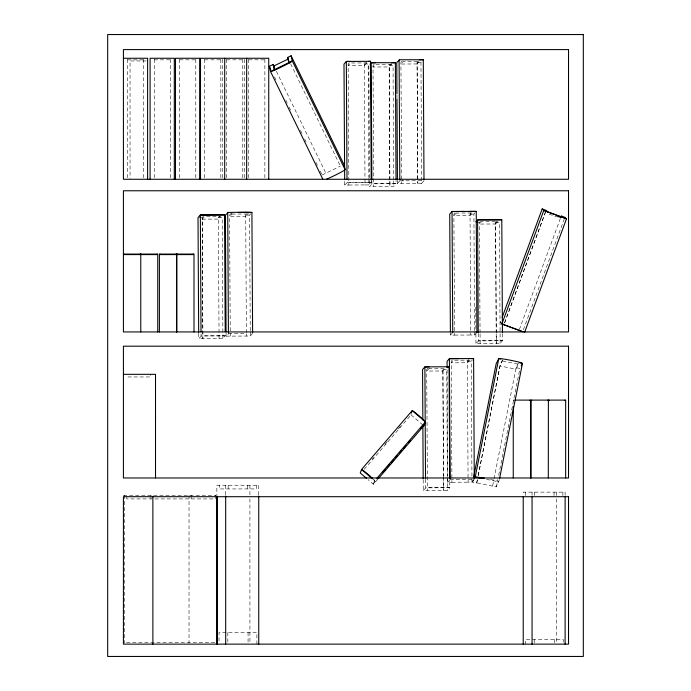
<?xml version="1.0" encoding="UTF-8"?>
<svg xmlns="http://www.w3.org/2000/svg" width="691" height="691" viewBox="0 0 691 691"><rect width="100%" height="100%" fill="white"/><g stroke="black" fill="none" stroke-linecap="round" stroke-linejoin="round"><path stroke-width="0.52" stroke-dasharray="3.46 2.59" d="M477.386 479.735L476.712 482.983L472.627 482.163L473.257 478.993M476.712 482.983L477.343 479.804M478.181 475.572L500.275 364.511L502.409 360.305M478.224 475.52L500.008 365.962L502.832 359.458M499.343 479.744L496.363 486.905L492.553 486.144L493.858 479.744M494.03 478.742L516.117 367.672L518.682 362.628M496.363 486.905L497.831 479.502M498.677 475.27L519.926 368.433L516.117 367.672M501.891 323.975L500.293 322.447L501.035 320.443M504.568 322.878L545.346 212.37M504.594 322.904L545.57 211.869M519.382 329.503L560.358 218.468M523.363 329.814L564.141 219.306M377.657 479.381L373.434 484.287L368.078 479.64M373.434 484.287L374.738 480.772L376.146 479.139M472.627 482.163L473.914 479.64M492.553 486.144L476.755 482.888M372.224 459.092L373.632 457.459M384.896 444.382L388.411 440.288M398.266 428.843L400.374 426.39M364.235 469.293L411.387 414.522L410.929 414.134M372.959 483.881L377.182 478.975M202.221 219.168L218.382 219.082L220.679 216.482L204.519 216.559L202.221 219.168L202.869 338.59L202.178 217.63L203.923 215.644M349.326 62.751L348.16 64.082L348.851 185.041L344.688 185.058L344.662 180.774M219.064 338.469L218.33 217.553L219.496 216.223M231.295 213.182L229.55 215.169L230.276 336.085M231.882 212.517L231.891 214.089L229.593 216.698L245.754 216.62L248.052 214.011L248.043 212.439M371.205 180.144L371.222 182.286L368.882 184.938L365.012 184.955L364.321 63.995L366.066 62.009M366.662 62.924L364.364 65.533L348.212 65.61L350.501 63.002L366.662 62.924L366.653 61.344M374.185 64.159L373.01 65.49L373.745 186.397M246.376 332.837L245.702 215.091L247.456 213.096M250.246 330.678L249.581 215.074L250.747 213.744M389.828 179.945L389.171 65.412L390.337 64.082M389.871 179.867L389.223 66.941L391.512 64.332L391.503 62.751M402.102 61.171L400.935 62.501L401.661 183.409M417.139 63.952L400.979 64.03L403.276 61.421L419.437 61.344L417.139 63.952L417.779 183.383L417.088 62.423L418.841 60.428M397.446 180.265L397.463 183.478L421.657 183.357L420.966 62.397L422.132 61.076M201.029 333.822L201.038 335.956L225.231 335.843L222.899 338.495L198.706 338.616L201.53 335.869L225.231 335.843L225.223 333.701M344.688 185.058L347.521 182.312L371.222 182.286L347.029 182.407L347.012 180.265M348.851 185.041L365.047 184.912M252.604 333.373L250.272 336.033L226.078 336.146L228.902 333.399M371.862 180.601L371.879 183.815L396.073 183.694L393.74 186.345L369.547 186.466L372.371 183.72L396.073 183.694L396.055 180.481M246.393 336.051L246.428 333.848M397.463 183.478L399.795 180.826L403.561 180.558M421.657 183.357L423.998 180.705L422.529 180.541M455.041 212.811L453.875 214.141L454.566 335.092L450.411 335.118L450.394 332.976M476.937 332.345L474.605 334.997L470.726 335.014L470.035 214.055L471.202 212.733M474.579 330.713L473.914 214.037L476.246 211.386M480.055 332.794L479.424 222.537L480.59 221.206M496.207 332.708L495.577 222.459L496.751 221.129M495.628 223.988L497.926 221.379L481.765 221.457L479.476 224.065L495.628 223.988L496.25 332.613M450.411 335.118L452.743 332.466M454.566 335.092L470.726 335.014M427.884 368.191L426.71 369.512L427.444 490.429M429.059 368.441L426.762 371.05L442.922 370.963L445.211 368.363L429.059 368.441L429.051 366.861M443.484 476.479L442.871 369.435L444.037 368.113M452.398 359.968L451.232 361.298L451.923 482.258L447.768 482.275L447.12 368.813M478.25 333.364L478.284 340.862L502.487 340.741L500.146 343.392L475.952 343.513L478.785 340.767L502.487 340.741L502.443 333.252M480.115 343.496L480.098 333.77M473.966 479.416L471.962 482.154L468.083 482.171L467.392 361.212L469.146 359.225M469.733 360.141L467.444 362.749L451.283 362.827L453.572 360.218L468.653 360.149M471.962 482.154L471.271 361.194L472.437 359.873M425.526 479.278L425.578 487.846L449.772 487.725L447.44 490.377L423.246 490.498L426.071 487.751L449.772 487.725L449.729 479.157M447.768 482.275L450.1 479.623L451.879 479.433M451.923 482.258L468.083 482.171M322.11 174.996L340.404 166.134M417.088 62.423L420.966 62.397M364.321 63.995L368.191 63.978L368.839 177.449M391.512 64.332L375.36 64.41L373.062 67.018L389.223 66.941M389.171 65.412L393.049 65.386L393.706 179.928M399.795 180.826L423.998 180.705M231.891 214.089L248.052 214.011M245.702 215.091L249.581 215.074M470.035 214.055L473.914 214.037M199.051 217.648L202.178 217.63M218.33 217.553L222.208 217.535L222.899 338.495M476.306 222.554L479.424 222.537M495.577 222.459L499.455 222.433L500.085 332.691M228.41 333.494L246.298 333.408M467.392 361.212L471.271 361.194M442.871 369.435L446.749 369.417L447.362 476.462M450.1 479.623L474.294 479.502M127.576 59.832L143.737 59.832M154.257 59.832L170.427 59.832M179.625 59.832L195.786 59.832M204.666 59.832L220.826 59.832M226.622 59.832L242.791 59.832M248.708 59.832L264.869 59.832M146.224 60.955L130.055 60.955L130.055 178.235M127.93 376.958L150.612 376.958L150.612 374.323M513.249 400.106L513.931 400.106M123.413 495.24L216.136 495.24M126.548 642.552L215.635 642.552M502.53 361.004L518.371 364.174L515.857 369.132L500.008 365.962M486.542 479.381L498.919 481.86A12.101 0.726 11.2 0 0 490.463 479.45M549.164 214.115L557.248 217.095M500.293 322.447L503.221 323.526M411.059 414.885L423.298 425.38M373.192 479.442L374.738 480.772A8.931 0.648 40.7 0 0 373.511 479.381M290.669 63.797L340.421 166.22M276.374 71.303L325.858 173.182M274.517 76.995L275.925 79.906M285.824 100.281L287.24 103.192M289.123 107.079L290.54 109.99M300.438 130.366L302.788 135.211M304.679 139.098L306.087 142.009M315.986 162.385L317.402 165.296M320.227 171.118L321.643 174.028M500.094 333.762L500.146 343.392M475.745 307.124L475.892 332.812M475.9 333.883L475.952 343.513M474.579 331.784L474.605 334.997M447.362 477.533L447.44 490.377M442.922 370.963L443.527 476.367M443.527 477.446L443.562 490.394L443.492 477.55M423.186 479.787L423.246 490.498M396.954 94.632L396.98 98.917M393.706 180.999L393.74 186.345M389.871 180.947L389.905 186.32L389.836 181.016M368.856 65.507L369.547 186.466M368.847 178.52L368.882 184.938M250.246 331.749L250.272 336.033M226.061 332.941L226.078 336.146M198.68 333.261L198.706 338.616M565.117 495.369L565.117 492.139L523.225 492.139L523.225 495.378M563.277 642.267L563.277 639.46L525.393 639.46L525.393 644.193M562.871 492.139L562.871 495.818M556.29 492.139L556.29 495.784M556.29 498.85L556.29 643.062M554.441 639.46L554.441 644.133M554.035 492.139L554.035 495.818M534.549 492.139L534.549 495.818M534.221 639.46L534.221 644.193M532.061 492.139L532.061 495.378M525.713 492.139L525.713 495.818M513.854 400.106L513.854 400.633M264.869 59.331L264.869 178.2M258.745 494.911L258.745 485.246L216.853 485.246L216.853 494.911M256.905 644.133L256.905 632.567L219.021 632.567L219.021 643.079M256.499 485.246L256.499 488.934L219.341 488.934L219.341 485.246M249.917 485.246L249.917 495.654M249.917 498.85L249.917 643.062M248.708 59.331L248.708 178.2M248.069 632.567L248.069 643.079M247.672 485.246L247.672 488.934M244.545 59.331L244.545 179.271M242.791 59.331L242.791 178.2M228.177 485.246L228.177 488.934M227.849 632.567L227.849 643.079M226.622 59.331L226.622 179.271M225.689 485.246L225.689 494.911M222.467 59.331L222.467 178.2M220.826 59.331L220.826 178.2M215.29 495.24L215.29 498.919L126.824 498.919L126.824 495.24M204.666 59.331L204.666 178.2M195.786 59.331L195.786 178.2M191.157 495.24L191.157 498.919M189.032 495.24L189.032 643.053M179.625 59.331L179.625 178.2M170.427 59.331L170.427 178.2M154.257 59.331L154.257 178.2M150.958 495.24L150.958 498.919M143.737 59.331L143.737 178.2M127.576 59.331L127.576 178.2M124.708 495.24L124.708 643.053M456.215 213.061L453.927 215.67L470.087 215.592L472.376 212.983L456.215 213.061M496.311 343.367L496.216 333.779L496.311 343.367"/><path stroke-width="1.04" d="M473.68 476.876L496.19 363.691L498.755 358.646A12.101 0.726 11.2 0 1 510.96 360.339A12.101 0.726 11.2 0 1 522.482 363.388L499.55 478.69M502.15 317.428L542.185 208.924L546.089 210.366L547.687 211.887M523.182 331.887L501.891 323.975L543.782 210.453L542.185 208.924M524.599 332.345L566.49 218.822L564.884 217.294L561.247 215.955L562.845 217.484M411.257 413.253L412.233 410.618A8.931 0.648 40.7 0 1 419.005 415.766A8.931 0.648 40.7 0 1 425.414 421.916L376.854 478.319M425.086 422.788L424.11 425.431L378.366 478.569M521.204 365.91L522.482 363.388M474.337 478.803L475.192 477.118L498.755 358.646L500.794 359.052M382.814 472.437L385.63 469.163M387.038 467.531L389.75 464.352M391.149 462.728L393.948 459.48M395.338 457.857L397.437 455.421M399.536 452.985L401.635 450.549M403.734 448.113L405.824 445.678M408.623 442.43L410.022 440.806M420.81 428.29L423.626 425.017M252.604 332.302L251.913 212.413L246.134 212.137L228.211 212.439L225.387 215.186L226.052 331.87M370.022 64.185L371.188 62.855L372.967 62.674L395.382 62.734L396.047 179.41M423.989 179.634L423.298 59.746L399.605 59.772L396.772 62.518L396.954 93.561M475.849 221.889L478.094 219.807L501.796 219.781L502.435 332.181M322.835 179.219L270.526 71.519L269.326 66.327L273.075 64.513L274.491 67.424M288.812 62.656L287.62 57.457L291.11 55.764L343.893 164.441L345.085 169.641A12.101 0.691 -25.9 0 1 338.512 173.536A12.101 0.691 -25.9 0 1 326.61 179.142M419.428 59.763L423.298 59.746M350.492 61.421L346.338 61.447L343.997 64.099L344.662 179.703M368.588 61.335L370.531 61.326L371.205 179.073M375.351 62.838L371.188 62.855L371.853 179.53M392.479 62.751L395.382 62.734M238.343 212.483L251.913 212.413M463.747 211.446L452.052 211.506L449.72 214.158L450.385 331.905M469.137 211.42L476.246 211.386L476.937 332.345M225.214 331.559L224.54 214.884L200.347 215.005L198.015 217.656L198.671 332.19M501.796 219.781L477.593 219.902L478.241 332.302M458.954 358.612L449.409 358.664L447.077 361.315L447.112 367.742M469.725 358.56L473.603 358.543L474.285 478.431M429.051 366.861L424.887 366.886L422.555 369.538L422.84 419.843M447.146 366.774L449.081 366.766L449.72 478.086M123.413 58.26L147.615 58.26L147.615 179.271M123.413 254.072L157.738 254.072L157.738 331.939M123.413 374.323L155.51 374.323L155.51 477.973M514.925 400.106L530.619 400.106L530.619 477.973M155.51 415.265L155.51 420.068M519.632 362.818L521.532 363.198M482.413 478.561L475.192 477.118A12.101 0.726 11.2 0 1 484.322 478.224M370.531 61.326L346.338 61.447L347.003 179.194M476.246 211.386L452.052 211.506L452.743 332.466M224.54 214.884L200.347 215.005L201.021 331.68M473.603 358.543L449.409 358.664L450.091 478.552M449.081 366.766L424.887 366.886L425.526 478.207M557.697 216.343L560.729 217.458M501.891 323.975L521.636 331.257M424.93 421.501L412.233 410.618L361.566 469.474L360.261 472.99L366.446 478.241M372.414 478.777L361.566 469.474A8.931 0.648 40.7 0 1 372.484 478.362M345.085 169.641L292.302 60.963L291.11 55.764M287.62 57.457L288.562 59.4M269.326 66.327L270.742 69.238M289.261 63.054L288.328 58.968L273.783 66.016L274.724 70.102M273.075 64.513L274.267 69.705M422.875 426.269L423.177 478.725M399.104 59.867L399.795 179.755M396.98 98.917L397.437 179.202M227.719 212.534L228.41 332.423M565.661 477.973L565.661 400.106L531.025 400.106L531.025 477.973M565.039 400.106L565.039 400.633M565.117 496.449L565.117 644.193M548.904 400.106L548.904 400.633M548.386 400.106L548.3 477.973M547.756 400.106L547.756 400.633M532.061 496.449L532.061 644.193M531.621 400.106L531.621 400.633M529.988 400.106L529.988 400.633M523.225 496.449L523.225 644.193M513.249 406.507L513.249 477.973M268.747 179.271L268.747 58.26L200.502 58.26L200.502 179.271M258.745 495.983L258.745 644.133M246.67 58.26L246.67 179.271M225.689 495.983L225.689 644.133M224.705 58.26L224.705 179.271M217.207 496.319L217.207 644.133M216.853 495.983L216.853 644.133M199.664 179.271L199.664 58.26L175.462 58.26L175.462 179.271M193.998 331.939L193.998 254.072L159.396 254.072L159.396 331.939M193.368 254.072L193.368 254.599L177.233 254.599L177.233 254.072M176.758 254.072L176.758 331.939M176.637 254.072L176.637 331.939M176.127 254.072L176.127 254.599L159.992 254.599L159.992 254.072M174.305 179.271L174.305 58.26L150.102 58.26L150.102 179.271M157.107 254.072L157.107 254.599L140.973 254.599L140.973 254.072M152.875 496.319L152.875 644.133M140.774 254.072L140.774 331.939M140.143 254.072L140.143 254.599L124.009 254.599L124.009 254.072M292.302 60.963L270.526 71.519A12.101 0.691 -25.9 0 0 281.574 66.941A12.101 0.691 -25.9 0 0 292.302 60.963M583.316 34.55L107.684 34.55L107.684 656.45L583.316 656.45L583.316 34.55M568.529 49.597L123.413 49.597L123.413 179.271L568.529 179.271L568.529 49.597M568.529 190.768L123.413 190.768L123.413 331.939L568.529 331.939L568.529 190.768M568.529 346.182L123.413 346.182L123.413 477.973L568.529 477.973L568.529 346.182M568.529 496.699L123.413 496.699L123.413 644.133L568.529 644.133L568.529 496.699M566.49 218.822L543.782 210.453L566.49 218.822"/></g></svg>
